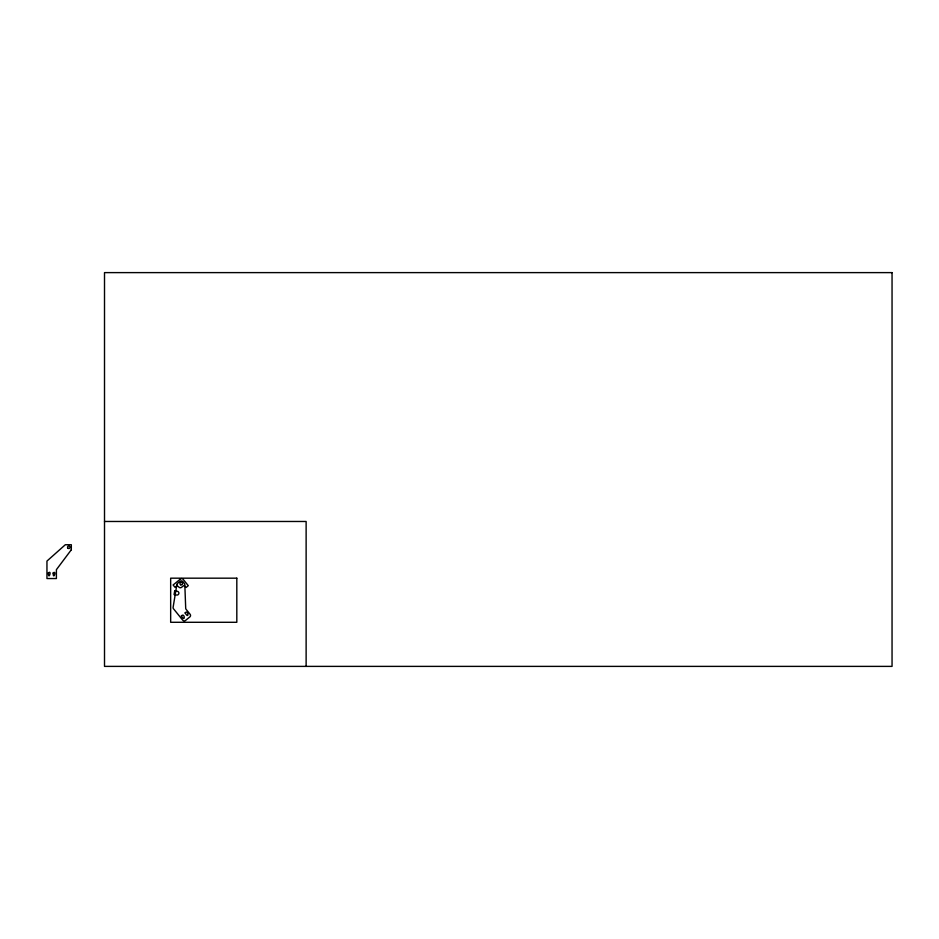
<?xml version="1.0" encoding="UTF-8"?>
<svg xmlns="http://www.w3.org/2000/svg" width="939" height="939" viewBox="0 0 939 939"><rect width="100%" height="100%" fill="white"/><g stroke="black" fill="none" stroke-linecap="round" stroke-linejoin="round"><path stroke-width="1.41" d="M104.511 521.474L306.126 521.474L306.126 666.385M181.391 615.961C185.394 623.285 184.971 612.205 181.403 615.89M185.136 612.932C189.396 620.456 188.363 608.765 185.136 612.932M48.323 573.025C48.499 580.983 52.161 569.304 48.323 573.025M53.147 573.025C53.253 580.924 56.962 569.562 53.147 573.025M174.701 590.866L174.079 594.598L176.696 595.033A1.89 1.89 0 0 0 178.868 593.471A1.89 1.89 0 0 0 177.318 591.3L174.701 590.866M176.849 584.586L173.116 607.298A1.89 1.89 0 0 0 173.515 608.789L182.776 620.233A1.89 1.89 0 0 0 185.441 620.515L189.842 616.946A1.89 1.89 0 0 0 190.124 614.294L186.122 609.352A1.89 1.89 0 0 1 185.699 608.226L184.819 584.645A1.89 1.89 0 0 0 184.408 583.53L182.812 581.57A1.89 1.89 0 0 0 180.159 581.288L177.518 583.424A1.89 1.89 0 0 0 176.849 584.586M71.317 549.773L56.399 569.668L56.399 578.541L46.95 578.541L46.95 561.076L65.319 544.737L71.317 544.737L71.317 549.773M180.464 579.011L173.116 584.974L174.924 587.215L177.154 585.643L178.844 587.051A1.89 1.89 0 0 0 181.509 587.333L183.938 585.49L186.157 587.415L188.293 585.678L183.128 579.293A1.89 1.89 0 0 0 180.464 579.011M892.05 272.615L104.511 272.615L104.511 666.385L892.05 666.385L892.05 272.615M236.816 578.178L170.663 578.178L170.663 622.287L236.816 622.287L236.816 578.178M68.171 548.353A1.256 1.256 0 0 0 70.061 547.261A1.256 1.256 0 0 0 68.171 546.169A1.256 1.256 0 0 0 68.171 548.353M180.605 584.762A1.291 1.291 0 0 0 182.542 583.647A1.291 1.291 0 0 0 180.605 582.52A1.291 1.291 0 0 0 180.605 584.762"/></g></svg>
